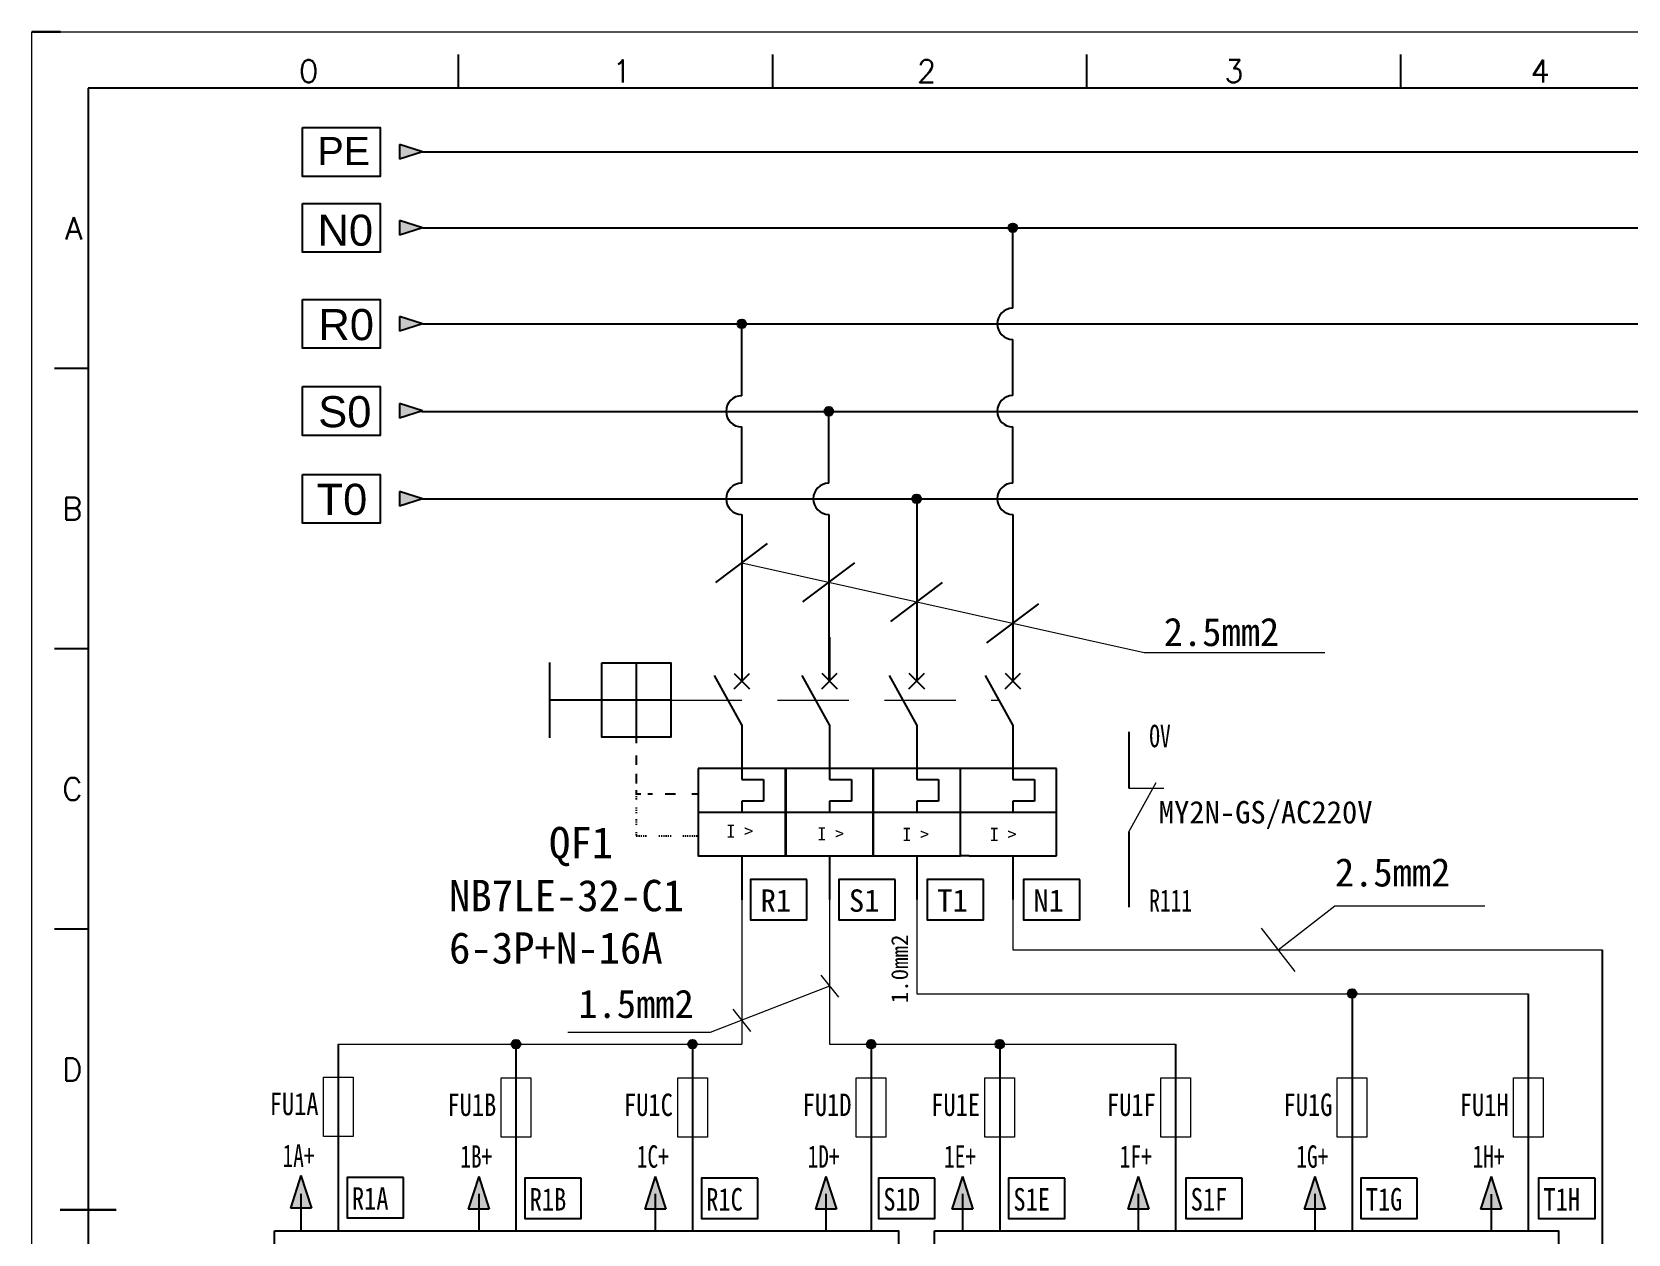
# Model space of a CAD drawing. Extents: x 33864 to 41687, y -3582 to -110.
# Drawn here: x 35928 to 36070.3, y -2812 to -2704.9 of the extents above; entities that cross this region are included whole.
import ezdxf
from ezdxf.enums import TextEntityAlignment as Align

# ---------------------------------------------------------------- set-up
doc = ezdxf.new("R2010")
doc.units = 0
doc.header["$MEASUREMENT"] = 0
for name, pattern in [('ACANSTGL', [0.11811, 0.07874, -0.03937]), ('ACISOWELD', [3, 2, -1]), ('DASHED2', [9.525, 6.35, -3.175])]:
    doc.linetypes.add(name, pattern=pattern)
for name, color, linetype in [('AE_BOR', 1, 'Continuous'), ('MISC', 2, 'Continuous'), ('SYMS', 7, 'Continuous'), ('细实线层', 7, 'Continuous')]:
    doc.layers.add(name, color=color, linetype=linetype)
doc.styles.add('Standard_0.8', font='', dxfattribs={"width": 0.8})
doc.styles.add('WD', font='romans.shx', dxfattribs={"bigfont": 'gbcbig.shx'})
doc.styles.add('WD_IEC', font='ISOCP2.shx', dxfattribs={"width": 0.9, "height": 4, "bigfont": 'gbcbig.shx'})
doc.styles.add('宋', font='', dxfattribs={"width": 0.7})
doc.styles.add('样式 0', font='')
doc.styles.add('样式 8', font='arial.ttf')
doc.styles.get('Standard_0.8').set_extended_font_data('SimSun')
doc.styles.get('宋').set_extended_font_data('SimSun')
doc.styles.get('样式 0').set_extended_font_data('KaiTi_GB2312')

# ---------------------------------------------------------------- blocks, each defined once
blk = doc.blocks.new('VCB11THI')
for p, q in [((0, 7.5), (0, 2.5)), ((0, -2.5), (-3.12, 3.12)), ((-0.88, 3.38), (0.88, 1.62)), ((-0.88, 1.62), (0.88, 3.38)), ((0, -2.5), (0, -8.75)), ((0, -8.75), (2.5, -8.75)), ((2.5, -8.75), (2.5, -11.25)), ((-5, -12.5), (5, -12.5)), ((0, -11.25), (0, -12.5)), ((2.5, -11.25), (0, -11.25)), ((0, -17.5), (0, -22.5))]:
    blk.add_line(p, q)
blk.add_lwpolyline([(-5, -7.5), (-5, -17.5), (5, -17.5), (5, -7.5)], close=True)
at = {"style": 'WD_IEC'}
for tag, p in [('INST', (-8, 5.25)), ('LOC', (-8, 1.75)), ('TAG1', (-8, -1.75)), ('RATING1', (-8, -6.35)), ('DESC1', (-8, -14.35)), ('DESC2', (-8, -17.85)), ('DESC3', (-8, -21.35))]:
    blk.add_attdef(tag, text='', height=2.5, dxfattribs=at).set_placement(p, align=Align.RIGHT)
at = {"style": 'WD_IEC', "flags": 1}
for tag, p, height in [('X2TERM01', (0, 7.5), 0.32), ('MFG', (2.75, 6.5), 1.5), ('CAT', (2.75, 4), 1.5), ('X4LINK', (-2, 0), 0.32), ('X1LINK', (-0.5, 0), 0.32), ('CONTACT', (-5, -7.5), 1), ('COMMON', (-3.75, -8.75), 1), ('ASSYCODE', (1, -19), 1), ('FAMILY', (1, -20.5), 1), ('CATDESC', (1, -22), 1), ('X8TERM02', (0, -22.5), 0.32)]:
    blk.add_attdef(tag, p, '', height=height, dxfattribs=at)
at = {"style": 'WD_IEC'}
blk.add_attdef('TERM01', text='', height=2, rotation=90, dxfattribs=at).set_placement((-1, 7.5), align=Align.RIGHT)
at = {"lineweight": 15, "style": 'WD_IEC'}
blk.add_attdef('XREF', text='', height=2.5, dxfattribs=at).set_placement((-8, -10.35), align=Align.RIGHT)
at = {"style": 'WD_IEC'}
blk.add_attdef('TERM02', (-1, -22.5), '', height=2, rotation=90, dxfattribs=at)
at = {"linetype": 'Continuous', "style": 'WD_IEC'}
blk.add_attdef('T', text='', height=2.5, dxfattribs=at).set_placement((0, -15), align=Align.MIDDLE_CENTER)
blk = doc.blocks.new('VCB21THI')
for p, q in [((0, 7.5), (0, 2.5)), ((0, -2.5), (-3.12, 3.12)), ((-0.88, 3.38), (0.88, 1.62)), ((-0.88, 1.62), (0.88, 3.38)), ((0, -2.5), (0, -8.75)), ((0, -8.75), (2.5, -8.75)), ((2.5, -8.75), (2.5, -11.25)), ((-5, -12.5), (5, -12.5)), ((0, -11.25), (0, -12.5)), ((2.5, -11.25), (0, -11.25)), ((0, -17.5), (0, -22.5))]:
    blk.add_line(p, q)
blk.add_lwpolyline([(-5, -7.5), (-5, -17.5), (5, -17.5), (5, -7.5)], close=True)
at = {"style": 'WD_IEC'}
for tag, p in [('INST', (-8, 5.25)), ('LOC', (-8, 1.75)), ('TAG2', (-8, -1.75)), ('RATING1', (-8, -6.35)), ('DESC1', (-8, -14.35)), ('DESC2', (-8, -17.85)), ('DESC3', (-8, -21.35))]:
    blk.add_attdef(tag, text='', height=2.5, dxfattribs=at).set_placement(p, align=Align.RIGHT)
at = {"style": 'WD_IEC', "flags": 1}
for tag, p, height in [('X2TERM01', (0, 7.5), 0.32), ('X4LINK', (-2, 0), 0.32), ('X1LINK', (-0.5, 0), 0.32), ('CONTACT', (-5, -7.5), 1), ('COMMON', (-3.75, -8.75), 1), ('FAMILY', (1, -20.5), 1), ('X8TERM02', (0, -22.5), 0.32)]:
    blk.add_attdef(tag, p, '', height=height, dxfattribs=at)
at = {"style": 'WD_IEC'}
blk.add_attdef('TERM01', text='', height=2, rotation=90, dxfattribs=at).set_placement((-1, 7.5), align=Align.RIGHT)
at = {"lineweight": 15, "style": 'WD_IEC'}
blk.add_attdef('XREF', text='', height=2.5, dxfattribs=at).set_placement((-8, -10.35), align=Align.RIGHT)
at = {"style": 'WD_IEC'}
blk.add_attdef('TERM02', (-1, -22.5), '', height=2, rotation=90, dxfattribs=at)
at = {"linetype": 'Continuous', "style": 'WD_IEC'}
blk.add_attdef('T', text='', height=2.5, dxfattribs=at).set_placement((0, -15), align=Align.MIDDLE_CENTER)
blk = doc.blocks.new('WDDOT')
blk.add_hatch(color=256).paths.add_polyline_path([(0.5, 0, 1), (-0.5, 0, 1)])
blk.add_circle((0, 0), 0.5)

msp = doc.modelspace()

# ---------------------------------------------------------------- hatches: boundary and pattern name
for points in [[(35960.777, -2721.669), (35962.82, -2722.323), (35960.777, -2722.978)], [(36015.82, -2722.317, 1), (36015.042, -2722.317, 1)], [(35960.777, -2730.234), (35962.82, -2730.889), (35960.777, -2731.544)], [(35991.658, -2730.889, 1), (35990.879, -2730.889, 1)], [(35960.777, -2737.996), (35962.82, -2738.651), (35960.777, -2739.306)], [(35999.42, -2738.685, 1), (35998.641, -2738.685, 1)], [(35960.777, -2745.831), (35962.82, -2746.486), (35960.777, -2747.14)], [(36007.254, -2746.481, 1), (36006.476, -2746.481, 1)], [(36046.065, -2790.589, 1), (36045.286, -2790.589, 1)], [(35971.536, -2795.105, 1), (35970.757, -2795.105, 1)], [(35987.275, -2795.106, 1), (35986.496, -2795.106, 1)], [(36003.196, -2795.109, 1), (36002.417, -2795.109, 1)], [(36014.657, -2795.109, 1), (36013.878, -2795.109, 1)], [(35951.044, -2809.732), (35951.98, -2806.814), (35952.915, -2809.732)], [(35966.888, -2809.81), (35967.823, -2806.892), (35968.758, -2809.81)], [(35982.625, -2809.81), (35983.561, -2806.892), (35984.496, -2809.81)], [(35997.844, -2809.81), (35998.78, -2806.892), (35999.715, -2809.81)], [(36010.01, -2809.81), (36010.945, -2806.892), (36011.88, -2809.81)], [(36025.678, -2809.81), (36026.614, -2806.892), (36027.549, -2809.81)], [(36041.416, -2809.81), (36042.351, -2806.892), (36043.287, -2809.81)], [(36057.126, -2809.81), (36058.061, -2806.892), (36058.997, -2809.81)]]:
    msp.add_hatch(color=256).paths.add_polyline_path(points)
at = {"layer": 'MISC'}
msp.add_hatch(color=256, dxfattribs=at).paths.add_polyline_path([(35960.777, -2714.904), (35962.82, -2715.559), (35960.777, -2716.213)])

# ---------------------------------------------------------------- linework, layer by layer
for p, q in [((36220, -2709.86), (35933, -2709.86)), ((35933, -2709.86), (35933, -2909.86)), ((35962.82, -2722.323), (35960.777, -2721.669)), ((35960.777, -2721.669), (35960.777, -2722.978)), ((35962.82, -2722.323), (35960.777, -2722.978)), ((35962.82, -2722.323), (36201.137, -2722.323)), ((35962.82, -2730.889), (35960.777, -2730.234)), ((35960.777, -2730.234), (35960.777, -2731.544)), ((35962.82, -2730.889), (35960.777, -2731.544)), ((35962.82, -2730.889), (36201.137, -2730.889)), ((35962.82, -2738.651), (35960.777, -2737.996)), ((35960.777, -2737.996), (35960.777, -2739.306)), ((35962.82, -2738.651), (35960.777, -2739.306)), ((35962.713, -2738.685), (36201.137, -2738.685)), ((35962.82, -2746.486), (35960.777, -2745.831)), ((35960.777, -2745.831), (35960.777, -2747.14)), ((35962.82, -2746.486), (35960.777, -2747.14)), ((35962.807, -2746.482), (36201.137, -2746.482)), ((36006.865, -2746.482), (36006.865, -2762.725)), ((35991.269, -2747.876), (35991.269, -2762.725)), ((35999.03, -2747.876), (35999.03, -2762.724)), ((36015.431, -2747.869), (36015.431, -2762.725)), ((36015.431, -2758.826), (36015.431, -2762.725)), ((35974.147, -2761.063), (35974.147, -2767.786)), ((35981.872, -2761.102), (35981.872, -2767.746)), ((36015.431, -2766.623), (36012.995, -2762.237)), ((36014.742, -2762.036), (36016.12, -2763.414)), ((36014.742, -2763.414), (36016.12, -2762.036)), ((35984.941, -2764.424), (35974.147, -2764.424)), ((36015.431, -2766.623), (36015.431, -2771.495)), ((36025.766, -2767.246), (36025.766, -2772.271)), ((35981.872, -2767.746), (35981.872, -2768.272)), ((35981.872, -2769.364), (35981.872, -2770.183)), ((35981.872, -2771.002), (35981.872, -2771.866)), ((36019.329, -2770.521), (36011.533, -2770.521)), ((36015.431, -2771.495), (36017.38, -2771.495)), ((36017.38, -2771.495), (36017.38, -2773.444)), ((36019.329, -2778.317), (36019.329, -2770.521)), ((35981.872, -2772.457), (35981.872, -2772.777)), ((35981.872, -2772.777), (35982.266, -2772.777)), ((35982.904, -2772.777), (35983.314, -2772.777)), ((35984.452, -2772.777), (35985.363, -2772.777)), ((35986.82, -2772.777), (35987.375, -2772.777)), ((36010.763, -2774.419), (36019.329, -2774.419)), ((36015.431, -2773.444), (36015.431, -2774.419)), ((36017.38, -2773.444), (36015.431, -2773.444)), ((36025.766, -2776.169), (36025.767, -2782.899)), ((36011.533, -2778.317), (36019.329, -2778.317)), ((36015.431, -2778.317), (36015.431, -2782.215)), ((36067.967, -2786.691), (36067.967, -2857.706)), ((36045.675, -2790.604), (36045.675, -2811.739)), ((36061.385, -2790.604), (36061.385, -2811.739)), ((35955.303, -2795.105), (35955.303, -2811.739)), ((35971.147, -2795.105), (35971.147, -2811.739)), ((35986.885, -2795.106), (35986.884, -2811.739)), ((36002.806, -2795.107), (36002.806, -2811.739)), ((36014.269, -2795.109), (36014.269, -2811.739)), ((36029.937, -2795.11), (36029.937, -2811.739)), ((35951.98, -2806.814), (35951.044, -2809.732)), ((35951.98, -2806.814), (35952.915, -2809.732)), ((35967.823, -2806.892), (35966.888, -2809.81)), ((35967.823, -2806.892), (35968.758, -2809.81)), ((35983.561, -2806.892), (35982.625, -2809.81)), ((35983.561, -2806.892), (35984.496, -2809.81)), ((35998.78, -2806.892), (35997.844, -2809.81)), ((35998.78, -2806.892), (35999.715, -2809.81)), ((36010.945, -2806.892), (36010.01, -2809.81)), ((36010.945, -2806.892), (36011.88, -2809.81)), ((36026.614, -2806.892), (36025.678, -2809.81)), ((36026.614, -2806.892), (36027.549, -2809.81)), ((36042.351, -2806.892), (36041.416, -2809.81)), ((36042.351, -2806.892), (36043.287, -2809.81)), ((36058.061, -2806.892), (36057.126, -2809.81)), ((36058.061, -2806.892), (36058.997, -2809.81)), ((35951.98, -2808.446), (35951.98, -2811.739)), ((35967.823, -2808.446), (35967.823, -2811.739)), ((35983.561, -2808.446), (35983.561, -2811.739)), ((35998.78, -2808.446), (35998.78, -2811.739)), ((36010.945, -2808.446), (36010.945, -2811.739)), ((36026.614, -2808.446), (36026.614, -2811.739)), ((36042.351, -2808.446), (36042.351, -2811.739)), ((36058.06, -2808.462), (36058.06, -2811.739)), ((35952.915, -2809.732), (35951.044, -2809.732)), ((35968.758, -2809.81), (35966.888, -2809.81)), ((35984.496, -2809.81), (35982.625, -2809.81)), ((35999.715, -2809.81), (35997.844, -2809.81)), ((36011.88, -2809.81), (36010.01, -2809.81)), ((36027.549, -2809.81), (36025.678, -2809.81)), ((36043.287, -2809.81), (36041.416, -2809.81)), ((36058.997, -2809.81), (36057.126, -2809.81))]:
    msp.add_line(p, q)
at = {"color": 0}
for p, q in [((36015.431, -2729.488), (36015.431, -2722.317)), ((35991.269, -2737.291), (35991.269, -2730.889)), ((36015.431, -2737.285), (36015.431, -2732.277)), ((35999.03, -2745.087), (35999.03, -2738.685)), ((35991.269, -2745.087), (35991.269, -2740.079)), ((36015.431, -2745.081), (36015.431, -2740.073)), ((36011.533, -2770.521), (36010.763, -2770.521)), ((36011.533, -2778.317), (36010.763, -2778.317))]:
    msp.add_line(p, q, dxfattribs=at)
at = {"color": 6, "linetype": 'DASHED2', "lineweight": 0}
msp.add_line((35984.941, -2764.424), (36014.21, -2764.424), dxfattribs=at)
at = {"linetype": 'ACANSTGL'}
for p, q in [((35981.872, -2772.777), (35981.872, -2773.321)), ((35981.872, -2774.004), (35981.872, -2774.595)), ((35981.872, -2775.05), (35981.872, -2775.596)), ((35981.872, -2776.187), (35981.872, -2776.523)), ((35981.872, -2776.523), (35982.864, -2776.523)), ((35983.882, -2776.523), (35984.991, -2776.523)), ((35986.009, -2776.523), (35987.353, -2776.523))]:
    msp.add_line(p, q, dxfattribs=at)
at = {"lineweight": 0}
for p, q in [((36025.766, -2776.169), (36028.203, -2771.784)), ((36015.431, -2778.317), (36015.431, -2786.691)), ((35999.103, -2795.106), (36029.937, -2795.11))]:
    msp.add_line(p, q, dxfattribs=at)
at = {"color": 1, "lineweight": -3}
for points in [[(35952.111, -2713.382), (35959.052, -2713.382), (35959.052, -2717.735), (35952.111, -2717.735)], [(35952.111, -2720.147), (35959.052, -2720.147), (35959.052, -2724.5), (35952.111, -2724.5)], [(35952.111, -2728.713), (35959.052, -2728.713), (35959.052, -2733.065), (35952.111, -2733.065)], [(35952.111, -2736.475), (35959.052, -2736.475), (35959.052, -2740.827), (35952.111, -2740.827)], [(35952.111, -2744.309), (35959.052, -2744.309), (35959.052, -2748.662), (35952.111, -2748.662)]]:
    msp.add_lwpolyline(points, close=True, dxfattribs=at)
for points in [[(35978.802, -2761.102), (35984.941, -2761.102), (35984.941, -2767.746), (35978.802, -2767.746)], [(35949.614, -2811.739), (36005.25, -2811.739), (36005.25, -2821.514), (35949.614, -2821.514)], [(36008.452, -2811.739), (36064.088, -2811.739), (36064.088, -2821.514), (36008.452, -2821.514)]]:
    msp.add_lwpolyline(points, close=True)
at = {"color": 1, "ltscale": 2}
for points in [[(35997.084, -2780.422), (35992.062, -2780.422), (35992.062, -2784.026), (35997.084, -2784.026)], [(36004.959, -2780.421), (35999.936, -2780.421), (35999.936, -2784.025), (36004.959, -2784.025)], [(36012.833, -2780.42), (36007.81, -2780.42), (36007.81, -2784.024), (36012.833, -2784.024)], [(36021.399, -2780.42), (36016.376, -2780.42), (36016.376, -2784.024), (36021.399, -2784.024)], [(35961.118, -2806.973), (35956.096, -2806.973), (35956.096, -2810.577), (35961.118, -2810.577)], [(35976.962, -2807.05), (35971.94, -2807.05), (35971.94, -2810.655), (35976.962, -2810.655)], [(35992.7, -2807.05), (35987.677, -2807.05), (35987.677, -2810.655), (35992.7, -2810.655)], [(36008.492, -2807.05), (36003.47, -2807.05), (36003.47, -2810.655), (36008.492, -2810.655)], [(36020.084, -2807.05), (36015.062, -2807.05), (36015.062, -2810.655), (36020.084, -2810.655)], [(36035.883, -2807.05), (36030.86, -2807.05), (36030.86, -2810.655), (36035.883, -2810.655)], [(36051.49, -2807.05), (36046.468, -2807.05), (36046.468, -2810.655), (36051.49, -2810.655)], [(36067.33, -2807.05), (36062.308, -2807.05), (36062.308, -2810.655), (36067.33, -2810.655)]]:
    msp.add_lwpolyline(points, close=True, dxfattribs=at)
for centre in [(36015.431, -2722.317), (35991.269, -2730.889), (35999.03, -2738.685), (36006.865, -2746.481), (36045.675, -2790.589), (35971.147, -2795.105), (35986.885, -2795.106), (36002.806, -2795.109), (36014.268, -2795.109)]:
    msp.add_circle(centre, 0.389)
at = {"color": 0, "ltscale": 2}
for centre in [(36015.431, -2730.883), (35991.269, -2738.685), (36015.431, -2738.679), (35991.269, -2746.482), (35999.03, -2746.481), (36015.431, -2746.475)]:
    msp.add_arc(centre, 1.394, 90, 270, dxfattribs=at)
at = {"layer": 'AE_BOR', "lineweight": 30}
msp.add_line((35930.53, -2704.86), (35927.996, -2704.86), dxfattribs=at)
at = {"layer": 'AE_BOR', "color": 1, "lineweight": 15}
for p, q in [((35927.996, -2704.86), (36224.996, -2704.86)), ((35927.996, -2914.86), (35927.996, -2704.86))]:
    msp.add_line(p, q, dxfattribs=at)
at = {"layer": 'AE_BOR'}
for p, q in [((35966.03, -2709.86), (35966.03, -2706.86)), ((35994.03, -2709.86), (35994.03, -2706.86)), ((36022.03, -2709.86), (36022.03, -2706.86)), ((36050.03, -2709.86), (36050.03, -2706.86)), ((35933, -2734.86), (35930, -2734.86)), ((35933, -2759.86), (35930, -2759.86)), ((35933, -2784.86), (35930, -2784.86))]:
    msp.add_line(p, q, dxfattribs=at)
at = {"layer": 'AE_BOR', "color": 2, "lineweight": 30}
msp.add_line((35930.5, -2809.86), (35935.5, -2809.86), dxfattribs=at)
at = {"layer": 'MISC'}
for p, q in [((35962.82, -2715.559), (35960.777, -2714.904)), ((35960.777, -2714.904), (35960.777, -2716.213)), ((35962.82, -2715.559), (35960.777, -2716.213)), ((35962.82, -2715.559), (36201.137, -2715.559))]:
    msp.add_line(p, q, dxfattribs=at)
at = {"layer": '细实线层', "linetype": 'ByBlock'}
for p, q in [((35988.958, -2753.934), (35993.579, -2750.468)), ((35996.72, -2755.663), (36001.341, -2752.196)), ((36004.554, -2757.408), (36009.176, -2753.941)), ((36013.12, -2759.315), (36017.742, -2755.849))]:
    msp.add_line(p, q, dxfattribs=at)
at = {"layer": '细实线层', "lineweight": 0}
for p, q in [((35991.269, -2752.201), (36027.138, -2760.19)), ((36027.138, -2760.19), (36043.238, -2760.19)), ((36025.766, -2772.271), (36028.884, -2772.271)), ((35991.269, -2782.222), (35991.27, -2795.106)), ((35999.103, -2782.215), (35999.103, -2795.106)), ((36006.865, -2782.215), (36006.865, -2790.604)), ((36039.076, -2786.691), (36044.145, -2782.771)), ((36044.145, -2782.771), (36057.499, -2782.771)), ((36037.574, -2784.773), (36040.577, -2788.608)), ((36015.431, -2786.691), (36067.967, -2786.691)), ((36059.681, -2786.691), (36059.681, -2786.691)), ((35999.103, -2789.929), (35988.454, -2794.066)), ((35998.312, -2788.94), (35999.895, -2790.918)), ((36006.865, -2790.604), (36037.269, -2790.604)), ((36037.269, -2790.604), (36061.385, -2790.604)), ((35990.478, -2791.983), (35992.061, -2793.962)), ((35988.454, -2794.066), (35975.753, -2794.066)), ((35955.303, -2795.105), (35991.27, -2795.106))]:
    msp.add_line(p, q, dxfattribs=at)
for points in [[(35953.98, -2798.036), (35956.626, -2798.036), (35956.626, -2803.323), (35953.98, -2803.323)], [(35969.824, -2798.114), (35972.469, -2798.114), (35972.469, -2803.401), (35969.824, -2803.401)], [(35985.561, -2798.114), (35988.207, -2798.114), (35988.207, -2803.401), (35985.561, -2803.401)], [(36001.483, -2798.114), (36004.129, -2798.114), (36004.129, -2803.401), (36001.483, -2803.401)], [(36012.946, -2798.114), (36015.592, -2798.114), (36015.592, -2803.401), (36012.946, -2803.401)], [(36028.614, -2798.114), (36031.26, -2798.114), (36031.26, -2803.401), (36028.614, -2803.401)], [(36044.352, -2798.114), (36046.998, -2798.114), (36046.998, -2803.401), (36044.352, -2803.401)], [(36060.062, -2798.114), (36062.708, -2798.114), (36062.708, -2803.401), (36060.062, -2803.401)]]:
    msp.add_lwpolyline(points, close=True, dxfattribs=at)

# ---------------------------------------------------------------- block references
at = {"layer": 'SYMS', "lineweight": -3, "xscale": 0.4949999999989814, "yscale": 0.4949999999989814, "zscale": 0.495}
for p in [(36015.431, -2722.317), (35991.269, -2730.889), (35999.03, -2738.685), (36006.865, -2746.481), (36045.675, -2790.604), (35971.147, -2795.105), (35986.885, -2795.106), (36002.806, -2795.109), (36014.268, -2795.109)]:
    msp.add_blockref('WDDOT', p, dxfattribs=at)
at = {"layer": 'SYMS', "linetype": 'ACISOWELD', "xscale": 0.7796249999992142, "yscale": 0.7796249999992142, "zscale": 0.7796249999992142}
for name, p in [('VCB11THI', (35991.269, -2764.68)), ('VCB21THI', (35999.103, -2764.674)), ('VCB21THI', (36006.865, -2764.674))]:
    msp.add_blockref(name, p, dxfattribs=at)

# ---------------------------------------------------------------- texts
at = {"color": 0}
for s, p in [('2.5mm2', (36028.888, -2759.608)), ('2.5mm2', (36044.145, -2781.043)), ('1.5mm2', (35976.704, -2792.761))]:
    msp.add_text(s, height=2.52, dxfattribs=at).set_placement(p)
msp.add_text('1.0mm2', height=1.5, rotation=90, dxfattribs=at).set_placement((36006.09, -2791.45))
at = {"char_height": 2.772, "width": 4.96666, "attachment_point": 1, "style": '样式 8'}
for s, insert in [('N0', (35953.456, -2721.15)), ('R0', (35953.538, -2729.565)), ('S0', (35953.521, -2737.329)), ('T0', (35953.371, -2745.143))]:
    msp.add_mtext(s, dxfattribs=dict(at, insert=insert))
at = {"char_height": 1.1694, "width": 4.51104, "attachment_point": 1}
for insert in [(35989.909, -2775.529), (35998.004, -2775.757), (36005.589, -2775.809), (36013.385, -2775.809)]:
    msp.add_mtext('I >', dxfattribs=dict(at, insert=insert))
at = {"layer": 'AE_BOR', "style": 'WD'}
for s, p in [('0', (35952.666, -2709.36)), ('1', (35980.592, -2709.36)), ('2', (36007.742, -2709.36)), ('3', (36035.142, -2709.36)), ('4', (36062.442, -2709.36))]:
    msp.add_text(s, height=2, dxfattribs=at).set_placement(p, align=Align.CENTER)
for s, p in [('A', (35932.5, -2722.36)), ('B', (35932.5, -2747.36)), ('C', (35932.5, -2772.36)), ('D', (35932.5, -2797.36))]:
    msp.add_text(s, height=2, dxfattribs=at).set_placement(p, align=Align.MIDDLE_RIGHT)
at = {"layer": 'MISC', "attachment_point": 1}
for s, insert, char_height, width, style in [('\\pi0.38237;PE', (35953.081, -2714.229), 2.5, 4.96666, '样式 8'), ('OV', (36027.6, -2766.628), 2, 5.01683, '宋'), ('R111', (36027.6, -2781.298), 2, 5.01683, '宋')]:
    msp.add_mtext(s, dxfattribs=dict(at, insert=insert, char_height=char_height, width=width, style=style))
at = {"layer": 'MISC', "color": 0, "attachment_point": 1}
for s, insert, char_height, width, style in [('{\\fKaiTi_GB2312|b0|i0|c134|p49;MY2N-GS/AC220V}', (36028.45, -2773.424), 2, 5.01683, '样式 0'), ('QF1', (35974.088, -2775.737), 2.8, 5.01683, '样式 0'), ('NB7LE-32-C1\\P6-3P+N-16A', (35965.18, -2780.453), 2.8, 21.59755, '样式 0'), ('R1', (35992.95, -2781.301), 2, 5.01683, '样式 0'), ('S1', (36000.824, -2781.3), 2, 5.01683, '样式 0'), ('T1', (36008.698, -2781.299), 2, 5.01683, '样式 0'), ('N1', (36017.264, -2781.299), 2, 5.01683, '样式 0'), ('FU1A', (35949.194, -2799.425), 2, 5.01683, 'Standard_0.8'), ('FU1B', (35965.037, -2799.502), 2, 5.01683, 'Standard_0.8'), ('FU1C', (35980.775, -2799.502), 2, 5.01683, 'Standard_0.8'), ('FU1D', (35996.697, -2799.502), 2, 5.01683, 'Standard_0.8'), ('FU1E', (36008.159, -2799.502), 2, 5.01683, 'Standard_0.8'), ('FU1F', (36023.828, -2799.502), 2, 5.01683, 'Standard_0.8'), ('FU1G', (36039.566, -2799.502), 2, 5.01683, 'Standard_0.8'), ('FU1H', (36055.276, -2799.502), 2, 5.01683, 'Standard_0.8'), ('1A+', (35950.333, -2804.036), 2, 5.01683, '宋'), ('1B+', (35966.176, -2804.114), 2, 5.01683, '宋'), ('1C+', (35981.914, -2804.114), 2, 5.01683, '宋'), ('1D+', (35997.133, -2804.114), 2, 5.01683, '宋'), ('1E+', (36009.298, -2804.114), 2, 5.01683, '宋'), ('1F+', (36024.967, -2804.114), 2, 5.01683, '宋'), ('1G+', (36040.704, -2804.114), 2, 5.01683, '宋'), ('1H+', (36056.414, -2804.114), 2, 5.01683, '宋'), ('R1A', (35956.52, -2807.852), 2, 5.01683, 'Standard_0.8'), ('R1B', (35972.364, -2807.929), 2, 5.01683, 'Standard_0.8'), ('R1C', (35988.101, -2807.929), 2, 5.01683, 'Standard_0.8'), ('S1D', (36003.894, -2807.929), 2, 5.01683, 'Standard_0.8'), ('S1E', (36015.486, -2807.929), 2, 5.01683, 'Standard_0.8'), ('S1F', (36031.285, -2807.929), 2, 5.01683, 'Standard_0.8'), ('T1G', (36046.892, -2807.929), 2, 5.01683, 'Standard_0.8'), ('T1H', (36062.732, -2807.929), 2, 5.01683, 'Standard_0.8')]:
    msp.add_mtext(s, dxfattribs=dict(at, insert=insert, char_height=char_height, width=width, style=style))

doc.saveas('drawing.dxf')
